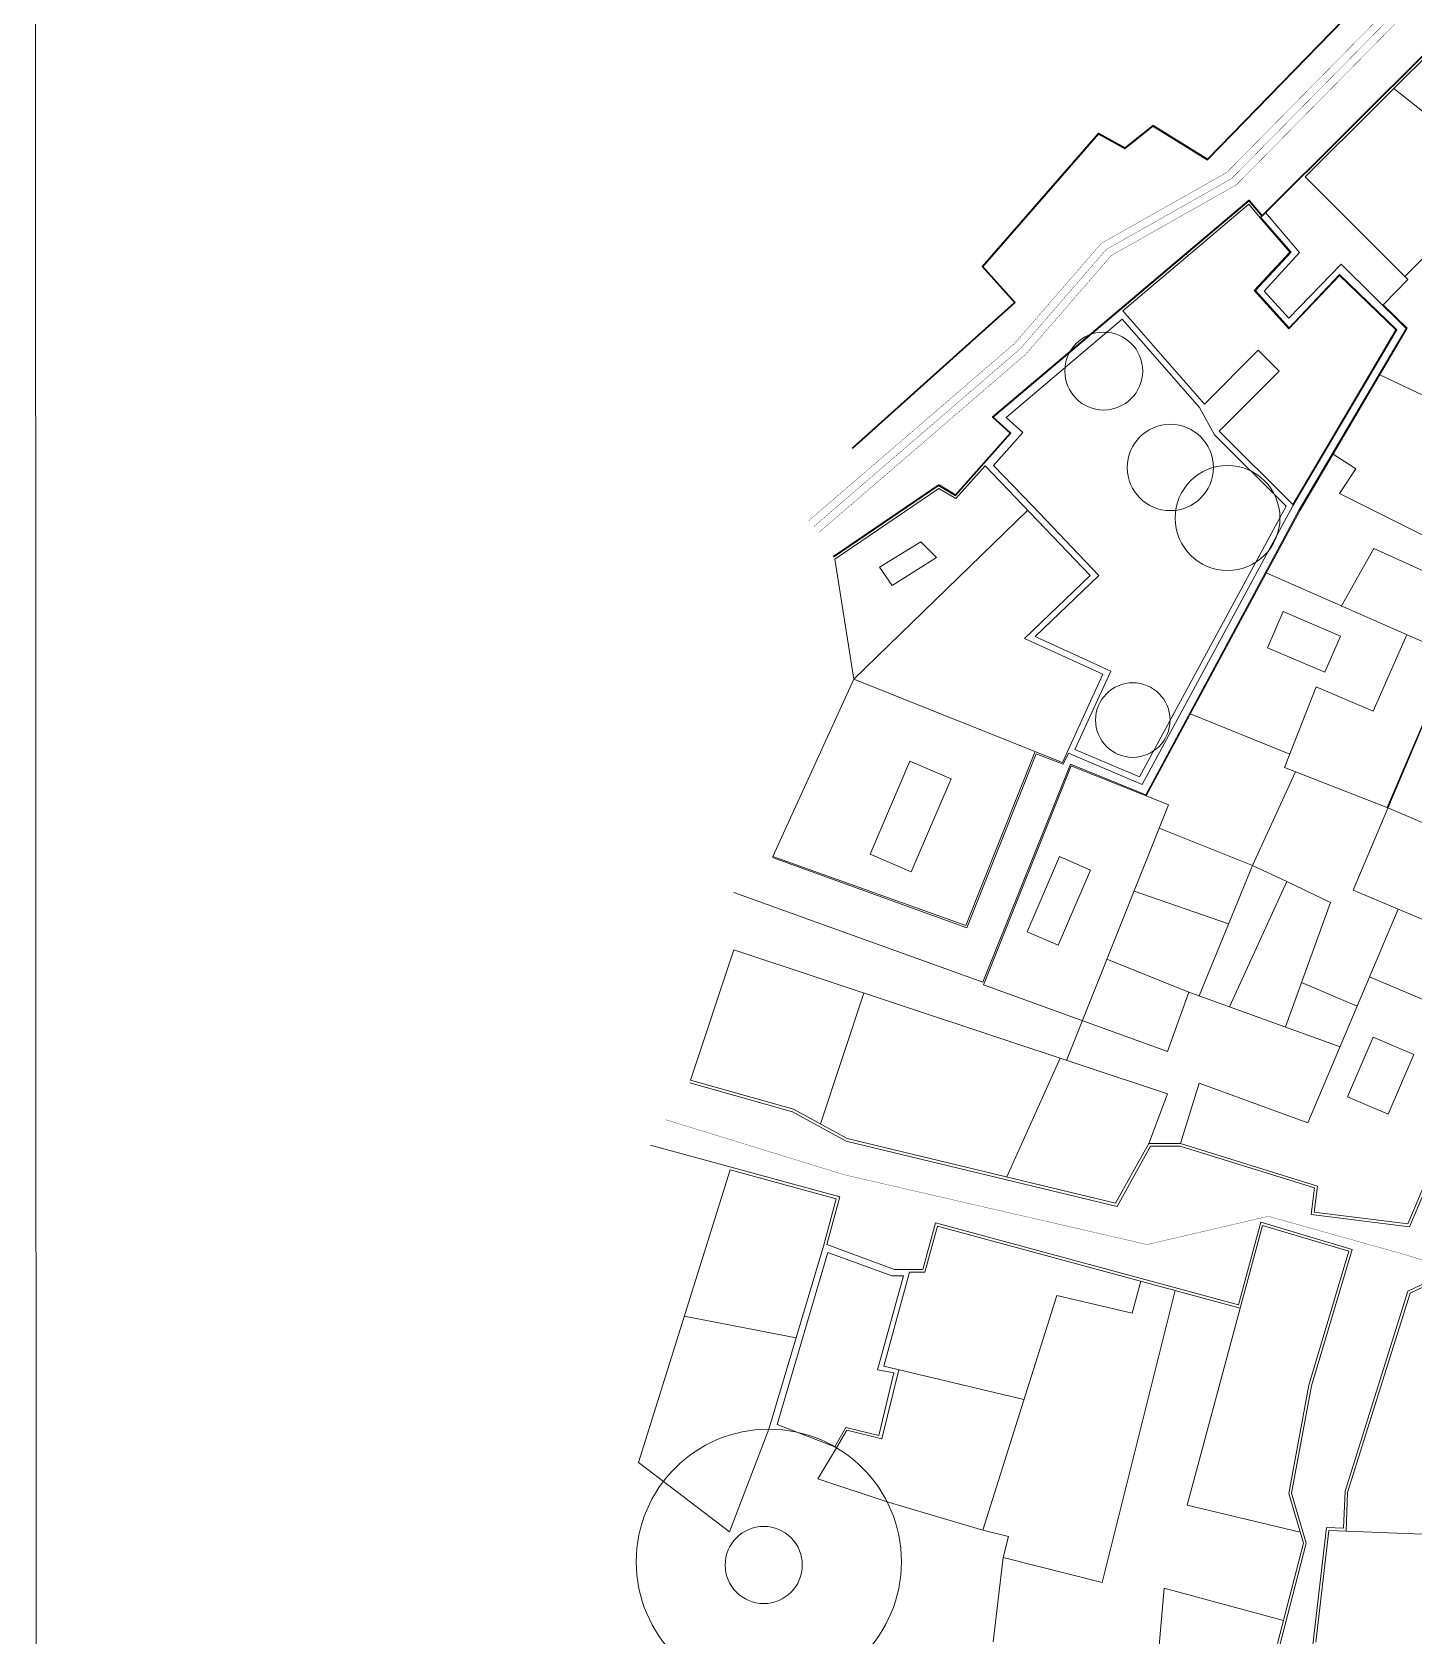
# Model space of a CAD drawing. Header units: millimetres. Extents: x 4203764 to 12476749, y 34048 to 3000914.
# Drawn here: x 11101557 to 11204768, y 1905317 to 2025096 of the extents above; entities that cross this region are included whole.
import ezdxf

# ---------------------------------------------------------------- set-up
doc = ezdxf.new("R2010")
doc.units = ezdxf.units.MM
doc.header["$MEASUREMENT"] = 0
for name, color, linetype, lineweight in [('2', 240, 'Continuous', 25), ('4', 1, 'Continuous', 35), ('building property', 253, 'Continuous', 15), ('FORMAT', 250, 'Continuous', 0), ('open space', 94, 'Continuous', 5), ('road netwrk', 1, 'Continuous', 35), ('streets', 254, 'Continuous', 9)]:
    doc.layers.add(name, color=color, linetype=linetype, lineweight=lineweight)

# ---------------------------------------------------------------- blocks, each defined once
blk = doc.blocks.new('EEEEEEEEE')
at = {"layer": 'FORMAT'}
blk.add_lwpolyline([(11101940, 671029), (12476749, 671572), (12476365, 1642602), (11101557, 1642059)], close=True, dxfattribs=at)

msp = doc.modelspace()

# ---------------------------------------------------------------- linework, layer by layer
at = {"layer": '2', "const_width": 23.31871}
for points in [[(11284140.90207, 2142993.50466), (11281096.02434, 2138755.82604), (11274553.83276, 2129233.40858), (11268094.6403, 2119335.1579), (11261443.42445, 2108482.29597), (11255569.82365, 2097527.92789), (11252105.33833, 2094429.91279), (11248991.00264, 2093532.18778), (11245197.6795, 2085233.8804), (11244624.66702, 2080058.35521), (11239345.75036, 2070851.34183), (11236563.48092, 2063310.96943), (11234381.76896, 2058699.44562), (11229212.33588, 2054400.96061), (11220297.68264, 2043310.64858), (11208957.01508, 2033033.95185), (11190789.25699, 2014610.95327), (11181414.75597, 2009317.48887), (11174961.02208, 2001860.91217), (11159570.8979, 1988608.40976)], [(11160327.08079, 1987730.25497), (11175781.62817, 2001038.23248), (11182159.51389, 2008407.17499), (11191500.41411, 2013681.66615), (11209759.3, 2032197.07279), (11221143.61974, 2042513.3263), (11230042.70081, 2053584.26571), (11235319.73113, 2057972.21994), (11237632.95034, 2062861.71295), (11240399.36679, 2070359.12137), (11245749.95677, 2079691.14093), (11246329.02521, 2084921.36439), (11249823.60587, 2092566.14005), (11252680.57105, 2093389.67655), (11256494.59584, 2096800.25714), (11262448.95272, 2107905.23673), (11269074.12635, 2118715.60528), (11275516.8038, 2128588.54788), (11282044.26942, 2138089.53112), (11285097.09694, 2142338.27379)], [(11327940.35825, 1930806.95043), (11317025.56647, 1934043.27034), (11294247.65188, 1940954.26073), (11288188.62231, 1942792.61582), (11272195.47548, 1947174.42351), (11260588.50112, 1951698.83504), (11258874.93956, 1947302.84564), (11252057.47899, 1929188.45302), (11245945.88424, 1928052.31747), (11225723.22615, 1926383.4698), (11214585.79249, 1930559.76658), (11204112.85822, 1933790.21062), (11193894.42676, 1936656.82684), (11184837.58858, 1934545.81913), (11162261.7733, 1939746.16914), (11148888.70417, 1943866.62739)]]:
    msp.add_lwpolyline(points, dxfattribs=at)
at = {"layer": '4', "const_width": 23.31871}
msp.add_lwpolyline([(11284618.99951, 2142665.88922), (11281570.14688, 2138422.67858), (11275035.31828, 2128910.97823), (11268584.38332, 2119025.38159), (11261946.18858, 2108193.76635), (11256032.20974, 2097164.09252), (11252392.95469, 2093909.79467), (11249407.30425, 2093049.16392), (11245763.35235, 2085077.6224), (11245187.31189, 2079874.74807), (11239872.55857, 2070605.2316), (11237098.21563, 2063086.34119), (11234850.75004, 2058335.83278), (11229627.51835, 2053992.61316), (11220720.65119, 2042911.98744), (11209358.15754, 2032615.51232), (11191144.83555, 2014146.30971), (11181787.13493, 2008862.33193), (11175371.32513, 2001449.57232), (11159948.98934, 1988169.33236)], dxfattribs=at)
at = {"layer": 'building property'}
for p, q in [((11196634.10655, 2014280.72828), (11213121.11313, 2030713.83674)), ((11211528.95204, 2014307.06919), (11203269.17903, 2020894.10987)), ((11196634.10655, 2014280.72828), (11204308.49844, 2006621.24431)), ((11211528.95204, 2014307.06919), (11204082.83994, 2006846.46446)), ((11183030.32417, 2004277.64758), (11192436.04819, 2012234.27908)), ((11192436.04819, 2012234.27908), (11193417.24493, 2011074.38299)), ((11193417.24493, 2011074.38299), (11193417.24493, 2011074.38299)), ((11193417.24493, 2011074.38299), (11195504.3946, 2008654.44541)), ((11195504.3946, 2008654.44541), (11192845.00186, 2005786.87498)), ((11195436.64866, 2002921.37962), (11199215.82128, 2006908.03355)), ((11199215.82128, 2006908.03355), (11203418.25706, 2002854.61985)), ((11204308.49844, 2006621.24431), (11202482.48968, 2004728.10309)), ((11192845.00186, 2005786.87498), (11195436.64866, 2002921.37962)), ((11189118.51709, 1997306.0217), (11183030.32417, 2004277.64758)), ((11202482.48968, 2004728.10309), (11204259.70944, 2002971.64432)), ((11203418.25706, 2002854.61985), (11195722.61299, 1989822.14444)), ((11204259.70944, 2002971.64432), (11196261.04391, 1989395.70967)), ((11193142.90218, 2001339.28101), (11189118.51709, 1997306.0217)), ((11194704.43086, 1999781.18809), (11193142.90218, 2001339.28101)), ((11190232.89082, 1995299.7878), (11194704.43086, 1999781.18809)), ((11202216.16513, 1999503.18776), (11209640.36438, 1995980.18134)), ((11195722.61299, 1989822.14444), (11190232.89082, 1995299.7878)), ((11198727.4076, 1993581.80699), (11200420.99124, 1992475.81198)), ((11170560.2235, 1990258.72579), (11172742.19474, 1992711.92973)), ((11172742.19474, 1992711.92973), (11180596.4131, 1984519.18808)), ((11200420.99124, 1992475.81198), (11199212.54843, 1990625.35246)), ((11161520.16558, 1985728.4246), (11169292.70337, 1991010.78025)), ((11169292.70337, 1991010.78025), (11170560.2235, 1990258.72579)), ((11199212.54843, 1990625.35246), (11205592.37377, 1987449.6579)), ((11175927.16934, 1989389.6801), (11162940.13675, 1976773.53478)), ((11196261.04391, 1989395.70967), (11184777.08757, 1968061.08434)), ((11164841.31941, 1985145.8582), (11167948.1147, 1987031.01738)), ((11167948.1147, 1987031.01738), (11169113.88632, 1985867.87597)), ((11199322.40258, 1982186.31117), (11201766.33661, 1986529.66584)), ((11201766.33661, 1986529.66584), (11213391.61331, 1981235.51106)), ((11161520.16558, 1985728.4246), (11162940.13675, 1976773.53478)), ((11165785.21786, 1983760.98976), (11164841.31941, 1985145.8582)), ((11169113.88632, 1985867.87597), (11165785.21786, 1983760.98976)), ((11180596.4131, 1984519.18808), (11175690.87491, 1979816.34626)), ((11193739.40178, 1984711.06194), (11220089.7883, 1973113.42574)), ((11193835.30623, 1979120.49768), (11195000.3085, 1981833.08681)), ((11195000.3085, 1981833.08681), (11199284.11573, 1979993.2781)), ((11199284.11573, 1979993.2781), (11198119.11347, 1977280.68896)), ((11201733.26984, 1974376.50332), (11204221.56715, 1980030.03433)), ((11175690.87491, 1979816.34626), (11181533.70332, 1977139.1816)), ((11198119.11347, 1977280.68896), (11193835.30623, 1979120.49768)), ((11207622.83639, 1978533.02846), (11200230.91568, 1961021.30199)), ((11162940.13675, 1976773.53478), (11156891.89202, 1963529.22075)), ((11178518.31604, 1970558.19289), (11162940.13675, 1976773.53478)), ((11181533.70332, 1977139.1816), (11178518.31604, 1970558.19289)), ((11202762.178, 1967183.40384), (11206833.50947, 1976663.08454)), ((11195104.27838, 1970178.21257), (11197459.48624, 1976196.08808)), ((11197459.48624, 1976196.08808), (11201733.26984, 1974376.50332)), ((11195489.60862, 1971162.7836), (11188013.07414, 1974203.16299)), ((11164146.15104, 1963701.64511), (11167129.30867, 1970647.62386)), ((11167129.30867, 1970647.62386), (11170202.86671, 1969327.59274)), ((11171295.79165, 1958365.07988), (11176484.34248, 1971369.70243)), ((11170202.86671, 1969327.59274), (11167219.70908, 1962381.61399)), ((11179158.66601, 1970302.70771), (11172617.08672, 1953952.03276)), ((11179158.66601, 1970302.70771), (11186447.12447, 1967394.77731)), ((11192717.34307, 1962865.81569), (11195933.69275, 1969853.60579)), ((11202821.2987, 1967158.01269), (11195104.27838, 1970178.21257)), ((11186447.12447, 1967394.77731), (11178829.97317, 1948303.09241)), ((11205385.12081, 1966056.90286), (11202762.178, 1967183.40384)), ((11192717.34307, 1962865.81569), (11185749.35601, 1965645.88523)), ((11156891.89202, 1963529.22075), (11171295.79165, 1958365.07988)), ((11167219.70908, 1962381.61399), (11164146.15104, 1963701.64511)), ((11175874.2999, 1957903.42263), (11178285.27382, 1963517.12989)), ((11178285.27382, 1963517.12989), (11180611.72708, 1962517.96519)), ((11216207.96669, 1964227.65475), (11204315.13287, 1936098.32109)), ((11180611.72708, 1962517.96519), (11178200.75316, 1956904.25792)), ((11192717.34307, 1962865.81569), (11188720.88132, 1953130.55194)), ((11195274.22264, 1961648.44912), (11192717.34307, 1962865.81569)), ((11183872.27673, 1960941.1597), (11190922.84697, 1958494.47575)), ((11190987.79695, 1952308.99395), (11195274.22264, 1961648.44912)), ((11195274.22264, 1961648.44912), (11198539.08537, 1960094.00174)), ((11200230.91568, 1961021.30199), (11212635.07599, 1955776.93257)), ((11198539.08537, 1960094.00174), (11195168.58721, 1950793.82437)), ((11196847.88316, 1943631.3609), (11203598.27347, 1959597.61286)), ((11178200.75316, 1956904.25792), (11175874.2999, 1957903.42263)), ((11150738.29477, 1946828.40427), (11153961.22941, 1956548.73292)), ((11153961.22941, 1956548.73292), (11186367.62825, 1945803.85905)), ((11187966.68623, 1953403.88147), (11181840.29078, 1955848.17496)), ((11172617.08672, 1953952.03276), (11186360.27624, 1948971.33259)), ((11196369.20222, 1954106.66777), (11200532.54329, 1952346.44393)), ((11201458.81376, 1954537.29023), (11210495.61628, 1950716.60994)), ((11160434.90772, 1943557.56408), (11163674.50196, 1953328.13785)), ((11186360.27624, 1948971.33259), (11187966.68623, 1953403.88147)), ((11187966.68623, 1953403.88147), (11199250.6384, 1949314.43904)), ((11199813.66352, 1945575.40041), (11201730.76724, 1950039.18119)), ((11201730.76724, 1950039.18119), (11204748.92706, 1948742.94248)), ((11174361.60582, 1939592.2579), (11178341.36975, 1948465.0969)), ((11204748.92706, 1948742.94248), (11202831.82335, 1944279.1617)), ((11158438.38386, 1944648.33245), (11150738.29477, 1946828.40427)), ((11187335.23907, 1942096.96658), (11188737.59451, 1946603.36246)), ((11188737.59451, 1946603.36246), (11196847.88316, 1943631.3609)), ((11186367.62825, 1945803.85905), (11184958.93658, 1942096.02753)), ((11202831.82335, 1944279.1617), (11199813.66352, 1945575.40041)), ((11162431.43159, 1942466.79571), (11158438.38386, 1944648.33245)), ((11182489.34387, 1937633.90508), (11162431.43159, 1942466.79571)), ((11184958.93658, 1942096.02753), (11182489.34387, 1937633.90508)), ((11187335.23907, 1942096.96658), (11184958.93658, 1942096.02753)), ((11197560.82766, 1938914.84273), (11187335.23907, 1942096.96658)), ((11153690.85024, 1940128.35953), (11146855.48076, 1918272.7966)), ((11161627.05214, 1937964.25348), (11153690.85024, 1940128.35953)), ((11197317.74028, 1936975.33747), (11197560.82766, 1938914.84273)), ((11160658.67649, 1934413.02979), (11161627.05214, 1937964.25348)), ((11204315.13287, 1936098.32109), (11197317.74028, 1936975.33747)), ((11169175.02096, 1935907.25906), (11168249.09923, 1932477.75517)), ((11191801.20289, 1929798.48235), (11169175.02096, 1935907.25906)), ((11193464.59735, 1935959.4975), (11191801.20289, 1929798.48235)), ((11199899.61954, 1934041.42458), (11193464.59735, 1935959.4975)), ((11160658.67649, 1934413.02979), (11156582.1868, 1920756.25394)), ((11199899.61954, 1934041.42458), (11196918.84397, 1924041.09727)), ((11167094.22531, 1932477.29879), (11165167.74879, 1925463.15528)), ((11168249.09923, 1932477.75517), (11167094.22531, 1932477.29879)), ((11204490.67678, 1930922.0188), (11207280.57901, 1932223.19076)), ((11186928.6798, 1931114.00062), (11181472.61862, 1909318.97663)), ((11183735.16228, 1929432.90573), (11184375.16927, 1931803.41546)), ((11199814.31381, 1916028.5917), (11204490.67678, 1930922.0188)), ((11172561.75388, 1913223.9035), (11178095.03557, 1930747.16763)), ((11178095.03557, 1930747.16763), (11183735.16228, 1929432.90573)), ((11191801.20289, 1929798.48235), (11187827.69206, 1915081.07112)), ((11150273.1655, 1929200.57806), (11158620.43164, 1927584.64187)), ((11166306.56072, 1925191.97742), (11165025.1007, 1920026.74986)), ((11165167.74879, 1925463.15528), (11175639.15211, 1922969.66832)), ((11196918.84397, 1924041.09727), (11195415.58815, 1915956.97222)), ((11156582.1868, 1920756.25394), (11153651.04632, 1913092.54893)), ((11162404.36185, 1920676.93846), (11161632.38434, 1919373.76767)), ((11165025.1007, 1920026.74986), (11162404.36185, 1920676.93846)), ((11161632.38434, 1919373.76767), (11160249.37967, 1917046.85548)), ((11146855.48076, 1918272.7966), (11148711.95094, 1916857.61264)), ((11148711.95094, 1916857.61264), (11153651.04632, 1913092.54893)), ((11165423.0878, 1915320.50206), (11160249.37967, 1917046.85548)), ((11172561.75388, 1913223.9035), (11165423.0878, 1915320.50206)), ((11195415.58815, 1915956.97222), (11196511.79963, 1912232.2157)), ((11199814.31381, 1916028.5917), (11199716.01476, 1913148.97089)), ((11187827.69206, 1915081.07112), (11196267.30638, 1913062.96584)), ((11174492.27498, 1912740.62616), (11172561.75388, 1913223.9035)), ((11198421.44172, 1913193.16257), (11197452.45629, 1904861.05064)), ((11199716.01476, 1913148.97089), (11198421.44172, 1913193.16257)), ((11199716.01476, 1913148.97089), (11209262.69403, 1912774.0554)), ((11174097.87403, 1911165.13462), (11174492.27498, 1912740.62616)), ((11196511.79963, 1912232.2157), (11194578.34645, 1904741.6973)), ((11174097.87403, 1911165.13462), (11173347.50604, 1904882.19951)), ((11181472.61862, 1909318.97663), (11174097.87403, 1911165.13462)), ((11186115.85702, 1908871.60362), (11185699.32529, 1904029.14487)), ((11195021.99793, 1906460.47672), (11186115.85702, 1908871.60362))]:
    msp.add_line(p, q, dxfattribs=at)
at = {"layer": 'open space'}
for p, q in [((11182982.87654, 2003649.6075), (11174309.52552, 1996312.51598)), ((11188749.16339, 1997046.59817), (11182982.87654, 2003649.6075)), ((11189870.71317, 1995026.27267), (11188749.16339, 1997046.59817)), ((11174309.52552, 1996312.51598), (11175557.84484, 1995202.21413)), ((11175557.84484, 1995202.21413), (11173354.8738, 1992725.39998)), ((11195213.17637, 1989695.56427), (11189870.71317, 1995026.27267)), ((11173354.8738, 1992725.39998), (11176272.66532, 1989721.83172)), ((11176272.66532, 1989721.83172), (11181229.57775, 1984504.40345)), ((11184265.67589, 1969475.79027), (11195213.17637, 1989695.56427)), ((11181229.57775, 1984504.40345), (11176478.17358, 1979949.32685)), ((11176478.17358, 1979949.32685), (11182128.72108, 1977360.26466)), ((11182128.72108, 1977360.26466), (11179453.09562, 1971520.79554)), ((11179453.09562, 1971520.79554), (11184265.67589, 1969475.79027)), ((11160991.95704, 1933957.19373), (11165767.35682, 1932206.15176)), ((11166645.0588, 1932206.49861), (11164710.2761, 1925185.8808)), ((11165767.35682, 1932206.15176), (11166645.0588, 1932206.49861)), ((11164710.2761, 1925185.8808), (11165923.16637, 1924955.49257)), ((11165923.16637, 1924955.49257), (11164796.11744, 1920293.02924)), ((11164796.11744, 1920293.02924), (11162340.13363, 1920886.70982))]:
    msp.add_line(p, q, dxfattribs=at)
msp.add_lwpolyline([(11162340.13363, 1920886.70982), (11161512.42938, 1919443.69548), (11157210.73765, 1921116.19748), (11160991.95704, 1933957.19373)], dxfattribs=at)
for centre, radius in [((11181599.46828, 1999779.06445), 2908.02584), ((11186573.20158, 1992579.91632), 3222.88378), ((11190845.45776, 1988806.26516), 3918.06583), ((11183772.20108, 1973715.66121), 2783.41421), ((11156586.09945, 1910855.1631), 9901.09161), ((11156205.64423, 1910616.79843), 2881.59345)]:
    msp.add_circle(centre, radius, dxfattribs=at)
at = {"layer": 'road netwrk'}
for points in [[(11162831.20952, 1994016.72707), (11174951.87828, 2004903.2685), (11172536.58719, 2007592.36343), (11181218.32375, 2017524.05122), (11183210.09001, 2016431.0754), (11185299.48272, 2018101.58252), (11189353.46708, 2015580.21254), (11201375.00108, 2027951.36118), (11214055.84557, 2042525.38106), (11223773.2963, 2053693.58995), (11227748.72602, 2056328.22987), (11232976.39802, 2060085.85975), (11243766.73797, 2085826.79611), (11248514.29696, 2094815.65427), (11251566.09996, 2096046.34716), (11259277.24308, 2109618.57706), (11263272.17812, 2119657.24922), (11267015.88409, 2119658.72863), (11270376.32888, 2126365.30563), (11288471.41673, 2151621.48732)], [(11161404.41707, 1985898.73869), (11169285.21165, 1991254.66759), (11170519.23264, 1990522.48909), (11174633.44309, 1995148.12168), (11173310.36608, 1996324.91581), (11192460.26972, 2012524.49026), (11193429.89685, 2011378.27089), (11212824.46788, 2030708.90584)]]:
    msp.add_lwpolyline(points, dxfattribs=at)
at = {"layer": 'streets'}
for p, q in [((11193433.42983, 2011381.25956), (11193318.21276, 2011283.7934)), ((11193318.21276, 2011283.7934), (11195587.26349, 2008652.95134)), ((11193678.8262, 2011625.8537), (11196229.28231, 2008637.21735)), ((11195587.26349, 2008652.95134), (11192928.77113, 2005786.35176)), ((11196229.28231, 2008637.21735), (11193592.93739, 2005747.40769)), ((11195431.81077, 2003734.26319), (11199333.80208, 2007753.15132)), ((11199333.80208, 2007753.15132), (11204182.0522, 2002961.53712)), ((11195437.71378, 2003012.29956), (11199213.85769, 2006995.75851)), ((11199213.85769, 2006995.75851), (11203496.25777, 2002865.21612)), ((11192928.77113, 2005786.35176), (11195437.71378, 2003012.29956)), ((11193592.93739, 2005747.40769), (11195431.81077, 2003734.26319)), ((11203496.25777, 2002865.21612), (11195735.33067, 1989722.18474)), ((11204182.0522, 2002961.53712), (11196207.21233, 1989426.04117)), ((11195735.33067, 1989722.18474), (11184465.96095, 1968902.99609)), ((11195735.33067, 1989722.18474), (11195735.33067, 1989722.18474)), ((11196207.21233, 1989426.04117), (11184751.07778, 1968143.10249)), ((11176555.55059, 1971192.24108), (11171369.34595, 1958194.94449)), ((11179113.86999, 1970410.85104), (11172565.1262, 1954148.07643)), ((11178576.6499, 1970417.36938), (11176555.55059, 1971192.24108)), ((11178962.41699, 1971250.73818), (11178576.6499, 1970417.36938)), ((11184465.96095, 1968902.99609), (11178962.41699, 1971250.73818)), ((11184751.07778, 1968143.10249), (11179113.86999, 1970410.85104)), ((11171369.34595, 1958194.94449), (11156865.60641, 1963455.90454)), ((11216337.58579, 1964005.43369), (11204444.12576, 1935874.61891)), ((11172565.1262, 1954148.07643), (11153977.23831, 1960838.06033)), ((11158359.99042, 1944456.50944), (11150682.198, 1946630.26856)), ((11162356.65746, 1942272.99535), (11158359.99042, 1944456.50944)), ((11161879.89679, 1938108.74844), (11147750.77917, 1941961.58753)), ((11182593.57189, 1937396.97471), (11162356.65746, 1942272.99535)), ((11185080.35195, 1941890.1517), (11182593.57189, 1937396.97471)), ((11187303.97816, 1941891.03042), (11185080.35195, 1941890.1517)), ((11197335.0679, 1938769.43311), (11187303.97816, 1941891.03042)), ((11160907.0905, 1934541.27672), (11161879.89679, 1938108.74844)), ((11197087.80604, 1936796.62133), (11197335.0679, 1938769.43311)), ((11169029.89041, 1936159.73942), (11168091.38218, 1932683.61664)), ((11191656.07233, 1930050.96272), (11169029.89041, 1936159.73942)), ((11193320.87989, 1936217.21179), (11191656.07233, 1930050.96272)), ((11200155.78524, 1934179.94658), (11193320.87989, 1936217.21179)), ((11204444.12576, 1935874.61891), (11197087.80604, 1936796.62133)), ((11165975.87344, 1932682.78065), (11160907.0905, 1934541.27672)), ((11197119.30333, 1923992.72777), (11200155.78524, 1934179.94658)), ((11168091.38218, 1932683.61664), (11165975.87344, 1932682.78065)), ((11207272.94386, 1932446.84843), (11204321.3951, 1931070.28675)), ((11204321.3951, 1931070.28675), (11199625.93719, 1916116.04551)), ((11195627.05642, 1915967.80584), (11197119.30333, 1923992.72777)), ((11196725.39956, 1912235.80631), (11195627.05642, 1915967.80584)), ((11199625.93719, 1916116.04551), (11199517.2362, 1913361.80015)), ((11198238.81701, 1913405.4404), (11197221.18606, 1904655.03545)), ((11199517.2362, 1913361.80015), (11198238.81701, 1913405.4404)), ((11194737.88277, 1904535.83654), (11196725.39956, 1912235.80631))]:
    msp.add_line(p, q, dxfattribs=at)

# ---------------------------------------------------------------- block references
at = {"layer": '2'}
msp.add_blockref('EEEEEEEEE', (0, 1058054.92715), dxfattribs=at)

doc.saveas('drawing.dxf')
